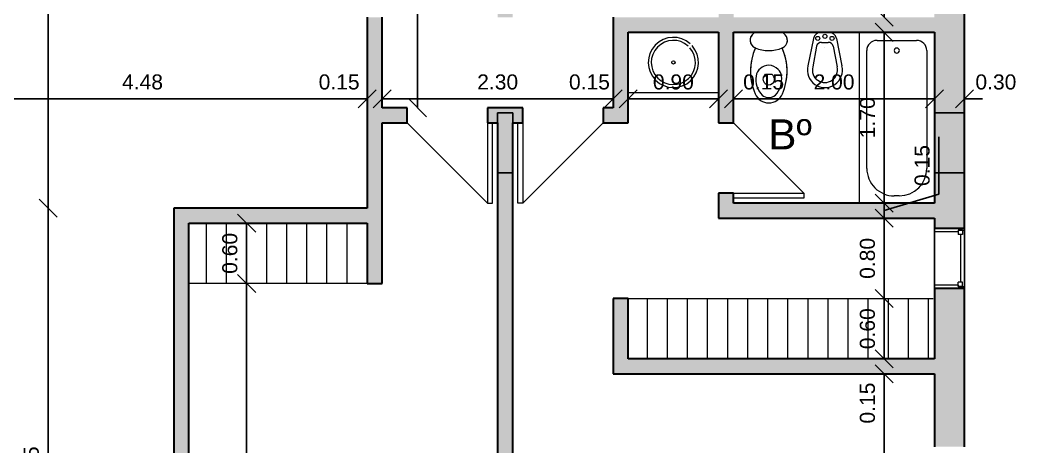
# Model space of a CAD drawing. Header units: metres. Extents: x 42 to 294, y -52 to 32.
# Drawn here: x 194.48 to 204.55, y 10.69 to 14.93 of the extents above; entities that cross this region are included whole.
import ezdxf

# ---------------------------------------------------------------- set-up
doc = ezdxf.new("R2010")
doc.units = ezdxf.units.M
doc.header["$LTSCALE"] = 0.15
doc.layers.get('0').update_dxf_attribs({"lineweight": 20})
for name, color, linetype, lineweight in [('A-DOORSYM', 1, 'Continuous', 9), ('A-GLAZIDM', 6, 'Continuous', 9), ('A-WALL', 2, 'Continuous', 30), ('P-SANRFIM', 6, 'Continuous', 9)]:
    doc.layers.add(name, color=color, linetype=linetype, lineweight=lineweight)
doc.layers.add('Hatch', color=8, linetype='Continuous')
doc.layers.add('MUROS', color=11, linetype='Continuous')
doc.styles.get("Standard").update_dxf_attribs({"font": 'arial.ttf', "height": 0.15})
doc.dimstyles.new('Copy of Annotative', dxfattribs={"dimtxt": 0.15, "dimasz": 0.18, "dimexe": 0.18, "dimexo": 0.0625, "dimgap": 0.09, "dimtad": 1, "dimzin": 0, "dimdsep": 46, "dimtxsty": 'Standard', "dimblk": 'OBLIQUE', "dimcen": 0.09, "dimse1": 1, "dimse2": 1, "dimadec": 0, "dimazin": 0, "dimtfac": 1, "dimtofl": 0, "dimtmove": 0, "dimatfit": 3, "dimfxl": 1, "dimtolj": 1, "dimtzin": 0, "dimarcsym": 0})

# ---------------------------------------------------------------- blocks, each defined once
blk = doc.blocks.new('Puerta de 1 hoja - 80 x 210 cm-63-02 Primer piso')
at = {"layer": 'A-DOORSYM', "lineweight": 13}
for p, q in [((0.667, 0.875), (-0.133, 0.075)), ((0.667, 0.875), (-0.133, 0.075)), ((0.667, 0.075), (0.667, 0.875))]:
    blk.add_line(p, q, dxfattribs=at)
blk = doc.blocks.new('Puerta de 1 hoja - 70x210 cm-62-02 Primer piso')
at = {"layer": 'A-DOORSYM', "lineweight": 13}
for p, q in [((0.617, 0.775), (-0.083, 0.075)), ((0.617, 0.775), (-0.083, 0.075)), ((0.617, 0.075), (0.617, 0.775))]:
    blk.add_line(p, q, dxfattribs=at)
blk = doc.blocks.new('Montante - 0600x 1000mm-39-02 Primer piso')
at = {"layer": 'A-GLAZIDM', "lineweight": 13}
for p, q in [((-0.3381, 0.15), (-0.31905, 0.15)), ((-0.31905, 0.08655), (-0.31905, 0.15)), ((-0.31905, 0.131), (-0.31905, 0.08655)), ((-0.31905, 0.131), (-0.2746, 0.131)), ((-0.2746, 0.131), (-0.2746, 0.08655)), ((-0.2746, 0.108775), (0.1984, 0.108775)), ((0.1984, 0.131), (0.1984, 0.08655)), ((0.24285, 0.131), (0.1984, 0.131)), ((0.24285, 0.08655), (0.24285, 0.15)), ((0.2619, 0.15), (0.24285, 0.15)), ((0.24285, 0.131), (0.24285, 0.08655)), ((-0.31905, 0.08655), (-0.2746, 0.08655)), ((-0.31905, 0.08655), (-0.30635, 0.08655)), ((-0.30635, -0.15), (-0.30635, 0.08655)), ((0.24285, 0.08655), (0.1984, 0.08655)), ((0.23015, 0.08655), (0.24285, 0.08655)), ((0.23015, 0.08655), (0.23015, -0.15)), ((-0.30635, -0.15), (-0.3381, -0.15)), ((0.23015, -0.15), (0.2619, -0.15))]:
    blk.add_line(p, q, dxfattribs=at)
blk = doc.blocks.new('Puerta de 1 hoja - 80 x 210 cm-11-02 Primer piso')
at = {"layer": 'A-DOORSYM', "lineweight": 13}
for p, q in [((0.667, -0.875), (-0.133, -0.075)), ((0.667, -0.875), (-0.133, -0.075)), ((0.667, -0.075), (0.667, -0.875))]:
    blk.add_line(p, q, dxfattribs=at)
blk = doc.blocks.new('Sink - Bathroom _2_ - Sink - Bathroom _2_-25-02 Primer piso')
at = {"layer": 'P-SANRFIM'}
blk.add_line((-0.425, -0.6), (0.475, -0.6), dxfattribs=at)
blk.add_line((-0.425, -0.6), (0.475, -0.6), dxfattribs=at)
blk.add_circle((0.025, -0.3), 0.017, dxfattribs=at)
for radius, start, end in [(0.25, 47.6925, 41.9972), (0.22, 47.9684, 41.4712)]:
    blk.add_arc((0.025, -0.3), radius, start, end, dxfattribs=at)
blk = doc.blocks.new('2D Bath _2_ - 2D Bath _2_ 2-27-02 Primer piso')
at = {"layer": 'P-SANRFIM'}
for p, q in [((-1.111, -0.15), (-1.111, -0.9)), ((-1.111, -0.15), (-1.111, -0.9)), ((-0.933, -0.226), (0.24, -0.226)), ((-1.034, -0.722), (-1.034, -0.328)), ((0.513, -0.5), (0.513, -0.55)), ((-1.111, -0.9), (0.584, -0.9)), ((-1.111, -0.9), (0.584, -0.9)), ((0.24, -0.824), (-0.933, -0.824))]:
    blk.add_line(p, q, dxfattribs=at)
for centre, radius, start, end in [((-0.933, -0.328), 0.102, 90, 180), ((0.24, -0.5), 0.273, 360, 90), ((-0.933, -0.525), 0.0254, 360, 180), ((-0.933, -0.525), 0.0254, 180, 0), ((0.24, -0.55), 0.273, 270, 0), ((-0.933, -0.722), 0.102, 180, 270)]:
    blk.add_arc(centre, radius, start, end, dxfattribs=at)
blk = doc.blocks.new('WC w Cistern _5_ - 540 x 360mm-7-02 Primer piso')
at = {"layer": 'P-SANRFIM'}
for p, q in [((-0.147, 0), (-0.147, -0.009)), ((-0.147, 0), (-0.147, -0.009)), ((0.147, -0.009), (0.147, 0)), ((0.147, -0.009), (0.147, 0)), ((-0.043, -0.431), (-0.031, -0.418)), ((-0.031, -0.418), (0.031, -0.418)), ((0.031, -0.418), (0.043, -0.431))]:
    blk.add_line(p, q, dxfattribs=at)
for centre, radius, start, end in [((-0.103, -0.079), 0.0825, 122.2745, 248.8192), ((-0.103, -0.079), 0.0825, 122.2745, 246.8782), ((0.103, -0.079), 0.0825, 291.1808, 57.7255), ((0.103, -0.079), 0.0825, 293.1218, 57.7255), ((0.375, -0.388), 0.558, 155.3545, 203.7969), ((0.375, -0.388), 0.558, 155.3903, 203.7969), ((0, 0.162), 0.344, 246.8782, 293.1218), ((-0.375, -0.388), 0.558, 336.2031, 24.6455), ((-0.375, -0.388), 0.558, 336.2031, 24.6097), ((0, -0.456), 0.128, 89.9985, 170.9061), ((0, -0.456), 0.128, 42.4453, 90.0015), ((0, -0.456), 0.128, 9.0939, 42.4453), ((0.091, -0.47), 0.22, 170.9061, 224.3974), ((-0.008, -0.466), 0.05, 135, 197.1865), ((0, -0.464), 0.0581, 197.1865, 342.8171), ((0.008, -0.466), 0.05, 342.8171, 45), ((-0.091, -0.47), 0.22, 315.6026, 9.0939), ((0.001, -0.553), 0.15, 203.7969, 269.4689), ((0.001, -0.553), 0.15, 203.7969, 269.4689), ((-0.008, -0.567), 0.0816, 224.3974, 275.8355), ((-0.001, -0.553), 0.15, 270.5311, 336.2031), ((-0.001, -0.553), 0.15, 270.5311, 336.2031), ((0.008, -0.567), 0.0816, 264.1645, 315.6026)]:
    blk.add_arc(centre, radius, start, end, dxfattribs=at)
blk = doc.blocks.new('_Oblique')
at = {"color": 0, "linetype": 'ByBlock', "lineweight": -2}
blk.add_line((-0.5, -0.5), (0.5, 0.5), dxfattribs=at)
blk = doc.blocks.new('*D2798')
at = {"color": 0, "lineweight": -2, "transparency": 16777216}
blk.add_line((193.459, 14.15), (197.934, 14.15), dxfattribs=at)
at = {"layer": 'Defpoints', "color": 0, "transparency": 16777216}
for p in [(193.459, 14.15), (197.934, 14.15), (197.934, 14.15)]:
    blk.add_point(p, dxfattribs=at)
at = {"color": 0, "lineweight": -2, "transparency": 16777216, "xscale": 0.18, "yscale": 0.18, "zscale": 0.18, "rotation": 180}
blk.add_blockref('_Oblique', (193.459, 14.15), dxfattribs=at)
at = {"color": 0, "lineweight": -2, "transparency": 16777216, "xscale": 0.18, "yscale": 0.18, "zscale": 0.18}
blk.add_blockref('_Oblique', (197.934, 14.15), dxfattribs=at)
at = {"color": 0, "transparency": 16777216, "insert": (195.697, 14.317), "char_height": 0.15, "attachment_point": 5}
blk.add_mtext('\\A1;4.48', dxfattribs=at)
blk = doc.blocks.new('*D2799')
at = {"color": 0, "lineweight": -2, "transparency": 16777216}
for p, q in [((197.934, 14.15), (197.754, 14.15)), ((198.084, 14.15), (198.264, 14.15))]:
    blk.add_line(p, q, dxfattribs=at)
at = {"layer": 'Defpoints', "color": 0, "transparency": 16777216}
for p in [(197.934, 14.15), (198.084, 14.153), (198.084, 14.15)]:
    blk.add_point(p, dxfattribs=at)
at = {"color": 0, "lineweight": -2, "transparency": 16777216, "xscale": 0.18, "yscale": 0.18, "zscale": 0.18}
blk.add_blockref('_Oblique', (197.934, 14.15), dxfattribs=at)
at = {"color": 0, "lineweight": -2, "transparency": 16777216, "xscale": 0.18, "yscale": 0.18, "zscale": 0.18, "rotation": 180}
blk.add_blockref('_Oblique', (198.084, 14.15), dxfattribs=at)
at = {"color": 0, "transparency": 16777216, "insert": (197.655, 14.317), "char_height": 0.15, "attachment_point": 5}
blk.add_mtext('\\A1;0.15', dxfattribs=at)
blk = doc.blocks.new('*D2800')
at = {"color": 0, "lineweight": -2, "transparency": 16777216}
blk.add_line((198.084, 14.15), (200.384, 14.15), dxfattribs=at)
at = {"layer": 'Defpoints', "color": 0, "transparency": 16777216}
for p in [(198.084, 14.153), (200.384, 14.15), (200.384, 14.149)]:
    blk.add_point(p, dxfattribs=at)
at = {"color": 0, "lineweight": -2, "transparency": 16777216, "xscale": 0.18, "yscale": 0.18, "zscale": 0.18, "rotation": 180}
blk.add_blockref('_Oblique', (198.084, 14.15), dxfattribs=at)
at = {"color": 0, "lineweight": -2, "transparency": 16777216, "xscale": 0.18, "yscale": 0.18, "zscale": 0.18}
blk.add_blockref('_Oblique', (200.384, 14.15), dxfattribs=at)
at = {"color": 0, "transparency": 16777216, "insert": (199.234, 14.317), "char_height": 0.15, "attachment_point": 5}
blk.add_mtext('\\A1;2.30', dxfattribs=at)
blk = doc.blocks.new('*D2801')
at = {"color": 0, "lineweight": -2, "transparency": 16777216}
for p, q in [((200.384, 14.15), (200.204, 14.15)), ((200.534, 14.15), (200.714, 14.15))]:
    blk.add_line(p, q, dxfattribs=at)
at = {"layer": 'Defpoints', "color": 0, "transparency": 16777216}
for p in [(200.384, 14.149), (200.534, 14.15), (200.534, 14.15)]:
    blk.add_point(p, dxfattribs=at)
at = {"color": 0, "lineweight": -2, "transparency": 16777216, "xscale": 0.18, "yscale": 0.18, "zscale": 0.18}
blk.add_blockref('_Oblique', (200.384, 14.15), dxfattribs=at)
at = {"color": 0, "lineweight": -2, "transparency": 16777216, "xscale": 0.18, "yscale": 0.18, "zscale": 0.18, "rotation": 180}
blk.add_blockref('_Oblique', (200.534, 14.15), dxfattribs=at)
at = {"color": 0, "transparency": 16777216, "insert": (200.148, 14.317), "char_height": 0.15, "attachment_point": 5}
blk.add_mtext('\\A1;0.15', dxfattribs=at)
blk = doc.blocks.new('*D2802')
at = {"color": 0, "lineweight": -2, "transparency": 16777216}
blk.add_line((200.534, 14.15), (201.434, 14.15), dxfattribs=at)
at = {"layer": 'Defpoints', "color": 0, "transparency": 16777216}
for p in [(200.534, 14.15), (201.434, 14.15), (201.434, 14.15)]:
    blk.add_point(p, dxfattribs=at)
at = {"color": 0, "lineweight": -2, "transparency": 16777216, "xscale": 0.18, "yscale": 0.18, "zscale": 0.18, "rotation": 180}
blk.add_blockref('_Oblique', (200.534, 14.15), dxfattribs=at)
at = {"color": 0, "lineweight": -2, "transparency": 16777216, "xscale": 0.18, "yscale": 0.18, "zscale": 0.18}
blk.add_blockref('_Oblique', (201.434, 14.15), dxfattribs=at)
at = {"color": 0, "transparency": 16777216, "insert": (200.984, 14.317), "char_height": 0.15, "attachment_point": 5}
blk.add_mtext('\\A1;0.90', dxfattribs=at)
blk = doc.blocks.new('*D2803')
at = {"color": 0, "lineweight": -2, "transparency": 16777216}
for p, q in [((201.434, 14.15), (201.254, 14.15)), ((201.584, 14.15), (201.764, 14.15))]:
    blk.add_line(p, q, dxfattribs=at)
at = {"layer": 'Defpoints', "color": 0, "transparency": 16777216}
for p in [(201.434, 14.15), (201.584, 14.15), (201.584, 14.15)]:
    blk.add_point(p, dxfattribs=at)
at = {"color": 0, "lineweight": -2, "transparency": 16777216, "xscale": 0.18, "yscale": 0.18, "zscale": 0.18}
blk.add_blockref('_Oblique', (201.434, 14.15), dxfattribs=at)
at = {"color": 0, "lineweight": -2, "transparency": 16777216, "xscale": 0.18, "yscale": 0.18, "zscale": 0.18, "rotation": 180}
blk.add_blockref('_Oblique', (201.584, 14.15), dxfattribs=at)
at = {"color": 0, "transparency": 16777216, "insert": (201.883, 14.317), "char_height": 0.15, "attachment_point": 5}
blk.add_mtext('\\A1;0.15', dxfattribs=at)
blk = doc.blocks.new('*D2804')
at = {"color": 0, "lineweight": -2, "transparency": 16777216}
blk.add_line((201.584, 14.15), (203.584, 14.15), dxfattribs=at)
at = {"layer": 'Defpoints', "color": 0, "transparency": 16777216}
for p in [(201.584, 14.15), (203.584, 14.15), (203.584, 14.15)]:
    blk.add_point(p, dxfattribs=at)
at = {"color": 0, "lineweight": -2, "transparency": 16777216, "xscale": 0.18, "yscale": 0.18, "zscale": 0.18, "rotation": 180}
blk.add_blockref('_Oblique', (201.584, 14.15), dxfattribs=at)
at = {"color": 0, "lineweight": -2, "transparency": 16777216, "xscale": 0.18, "yscale": 0.18, "zscale": 0.18}
blk.add_blockref('_Oblique', (203.584, 14.15), dxfattribs=at)
at = {"color": 0, "transparency": 16777216, "insert": (202.584, 14.317), "char_height": 0.15, "attachment_point": 5}
blk.add_mtext('\\A1;2.00', dxfattribs=at)
blk = doc.blocks.new('*D2805')
at = {"color": 0, "lineweight": -2, "transparency": 16777216}
for p, q in [((203.584, 14.15), (203.404, 14.15)), ((203.884, 14.15), (204.064, 14.15))]:
    blk.add_line(p, q, dxfattribs=at)
at = {"layer": 'Defpoints', "color": 0, "transparency": 16777216}
for p in [(203.584, 14.15), (203.884, 14.15), (203.884, 14.15)]:
    blk.add_point(p, dxfattribs=at)
at = {"color": 0, "lineweight": -2, "transparency": 16777216, "xscale": 0.18, "yscale": 0.18, "zscale": 0.18}
blk.add_blockref('_Oblique', (203.584, 14.15), dxfattribs=at)
at = {"color": 0, "lineweight": -2, "transparency": 16777216, "xscale": 0.18, "yscale": 0.18, "zscale": 0.18, "rotation": 180}
blk.add_blockref('_Oblique', (203.884, 14.15), dxfattribs=at)
at = {"color": 0, "transparency": 16777216, "insert": (204.196, 14.317), "char_height": 0.15, "attachment_point": 5}
blk.add_mtext('\\A1;0.30', dxfattribs=at)
blk = doc.blocks.new('*D2716')
at = {"color": 0, "lineweight": -2, "transparency": 16777216}
blk.add_line((194.756, 18.662), (194.756, 13.062), dxfattribs=at)
at = {"layer": 'Defpoints', "color": 0, "transparency": 16777216}
for p in [(194.756, 18.662), (194.756, 13.062), (194.785, 13.062)]:
    blk.add_point(p, dxfattribs=at)
at = {"color": 0, "lineweight": -2, "transparency": 16777216, "xscale": 0.18, "yscale": 0.18, "zscale": 0.18}
for p, rotation in [((194.756, 18.662), 90), ((194.756, 13.062), 270)]:
    blk.add_blockref('_Oblique', p, dxfattribs=dict(at, rotation=rotation))
at = {"color": 0, "transparency": 16777216, "insert": (194.589, 15.862), "char_height": 0.15, "attachment_point": 5, "rotation": 90}
blk.add_mtext('\\A1;5.60', dxfattribs=at)
blk = doc.blocks.new('*D2717')
at = {"color": 0, "lineweight": -2, "transparency": 16777216}
blk.add_line((194.756, 13.062), (194.756, 7.912), dxfattribs=at)
at = {"layer": 'Defpoints', "color": 0, "transparency": 16777216}
for p in [(194.785, 13.062), (194.756, 7.912), (194.797, 7.912)]:
    blk.add_point(p, dxfattribs=at)
at = {"color": 0, "lineweight": -2, "transparency": 16777216, "xscale": 0.18, "yscale": 0.18, "zscale": 0.18}
for p, rotation in [((194.756, 13.062), 90), ((194.756, 7.912), 270)]:
    blk.add_blockref('_Oblique', p, dxfattribs=dict(at, rotation=rotation))
at = {"color": 0, "transparency": 16777216, "insert": (194.589, 10.487), "char_height": 0.15, "attachment_point": 5, "rotation": 90}
blk.add_mtext('\\A1;5.15', dxfattribs=at)
blk = doc.blocks.new('*D2724')
at = {"color": 0, "lineweight": -2, "transparency": 16777216}
blk.add_line((196.734, 7.912), (196.734, 12.312), dxfattribs=at)
at = {"layer": 'Defpoints', "color": 0, "transparency": 16777216}
for p in [(196.734, 12.312), (196.734, 12.312), (196.736, 7.912)]:
    blk.add_point(p, dxfattribs=at)
at = {"color": 0, "lineweight": -2, "transparency": 16777216, "xscale": 0.18, "yscale": 0.18, "zscale": 0.18}
for p, rotation in [((196.734, 12.312), 90), ((196.734, 7.912), 270)]:
    blk.add_blockref('_Oblique', p, dxfattribs=dict(at, rotation=rotation))
at = {"color": 0, "transparency": 16777216, "insert": (196.567, 10.112), "char_height": 0.15, "attachment_point": 5, "rotation": 90}
blk.add_mtext('\\A1;4.40', dxfattribs=at)
blk = doc.blocks.new('*D2725')
at = {"color": 0, "lineweight": -2, "transparency": 16777216}
blk.add_line((196.734, 12.312), (196.734, 12.912), dxfattribs=at)
at = {"layer": 'Defpoints', "color": 0, "transparency": 16777216}
for p in [(196.734, 12.912), (196.734, 12.912), (196.734, 12.312)]:
    blk.add_point(p, dxfattribs=at)
at = {"color": 0, "lineweight": -2, "transparency": 16777216, "xscale": 0.18, "yscale": 0.18, "zscale": 0.18}
for p, rotation in [((196.734, 12.912), 90), ((196.734, 12.312), 270)]:
    blk.add_blockref('_Oblique', p, dxfattribs=dict(at, rotation=rotation))
at = {"color": 0, "transparency": 16777216, "insert": (196.567, 12.612), "char_height": 0.15, "attachment_point": 5, "rotation": 90}
blk.add_mtext('\\A1;0.60', dxfattribs=at)
blk = doc.blocks.new('*D2726')
at = {"color": 0, "lineweight": -2, "transparency": 16777216}
blk.add_line((198.435, 16.662), (198.435, 14.062), dxfattribs=at)
at = {"layer": 'Defpoints', "color": 0, "transparency": 16777216}
for p in [(198.434, 16.662), (198.434, 14.062), (198.435, 14.062)]:
    blk.add_point(p, dxfattribs=at)
at = {"color": 0, "lineweight": -2, "transparency": 16777216, "xscale": 0.18, "yscale": 0.18, "zscale": 0.18}
for p, rotation in [((198.435, 16.662), 90), ((198.435, 14.062), 270)]:
    blk.add_blockref('_Oblique', p, dxfattribs=dict(at, rotation=rotation))
at = {"color": 0, "transparency": 16777216, "insert": (198.268, 15.362), "char_height": 0.15, "attachment_point": 5, "rotation": 90}
blk.add_mtext('\\A1;2.60', dxfattribs=at)
blk = doc.blocks.new('*D2698')
at = {"color": 0, "lineweight": -2, "transparency": 16777216}
blk.add_line((203.084, 16.812), (203.084, 14.962), dxfattribs=at)
at = {"layer": 'Defpoints', "color": 0, "transparency": 16777216}
for p in [(203.084, 16.812), (203.084, 14.962), (203.084, 14.962)]:
    blk.add_point(p, dxfattribs=at)
at = {"color": 0, "lineweight": -2, "transparency": 16777216, "xscale": 0.18, "yscale": 0.18, "zscale": 0.18}
for p, rotation in [((203.084, 16.812), 90), ((203.084, 14.962), 270)]:
    blk.add_blockref('_Oblique', p, dxfattribs=dict(at, rotation=rotation))
at = {"color": 0, "transparency": 16777216, "insert": (202.917, 15.887), "char_height": 0.15, "attachment_point": 5, "rotation": 90}
blk.add_mtext('\\A1;1.85', dxfattribs=at)
blk = doc.blocks.new('*D2699')
at = {"color": 0, "lineweight": -2, "transparency": 16777216}
for p, q in [((203.084, 14.962), (203.084, 15.142)), ((203.084, 14.812), (203.084, 14.632))]:
    blk.add_line(p, q, dxfattribs=at)
at = {"layer": 'Defpoints', "color": 0, "transparency": 16777216}
for p in [(203.084, 14.962), (203.084, 14.812), (203.084, 14.812)]:
    blk.add_point(p, dxfattribs=at)
at = {"color": 0, "lineweight": -2, "transparency": 16777216, "xscale": 0.18, "yscale": 0.18, "zscale": 0.18}
for p, rotation in [((203.084, 14.962), 270), ((203.084, 14.812), 90)]:
    blk.add_blockref('_Oblique', p, dxfattribs=dict(at, rotation=rotation))
at = {"color": 0, "transparency": 16777216, "insert": (202.917, 15.22), "char_height": 0.15, "attachment_point": 5, "rotation": 90}
blk.add_mtext('\\A1;0.15', dxfattribs=at)
blk = doc.blocks.new('*D2700')
at = {"color": 0, "lineweight": -2, "transparency": 16777216}
blk.add_line((203.084, 14.812), (203.084, 13.112), dxfattribs=at)
at = {"layer": 'Defpoints', "color": 0, "transparency": 16777216}
for p in [(203.084, 14.812), (203.084, 13.112), (203.084, 13.112)]:
    blk.add_point(p, dxfattribs=at)
at = {"color": 0, "lineweight": -2, "transparency": 16777216, "xscale": 0.18, "yscale": 0.18, "zscale": 0.18}
for p, rotation in [((203.084, 14.812), 90), ((203.084, 13.112), 270)]:
    blk.add_blockref('_Oblique', p, dxfattribs=dict(at, rotation=rotation))
at = {"color": 0, "transparency": 16777216, "insert": (202.917, 13.962), "char_height": 0.15, "attachment_point": 5, "rotation": 90}
blk.add_mtext('\\A1;1.70', dxfattribs=at)
blk = doc.blocks.new('*D2701')
at = {"color": 0, "lineweight": -2, "transparency": 16777216}
for p, q in [((203.629, 13.201), (203.629, 13.771)), ((203.084, 13.112), (203.084, 13.292)), ((203.084, 13.037), (203.629, 13.201)), ((203.084, 13.112), (203.084, 12.962)), ((203.084, 12.962), (203.084, 12.782))]:
    blk.add_line(p, q, dxfattribs=at)
at = {"layer": 'Defpoints', "color": 0, "transparency": 16777216}
for p in [(203.084, 13.112), (203.084, 12.962), (203.084, 12.962)]:
    blk.add_point(p, dxfattribs=at)
at = {"color": 0, "lineweight": -2, "transparency": 16777216, "xscale": 0.18, "yscale": 0.18, "zscale": 0.18}
for p, rotation in [((203.084, 13.112), 270), ((203.084, 12.962), 90)]:
    blk.add_blockref('_Oblique', p, dxfattribs=dict(at, rotation=rotation))
at = {"color": 0, "transparency": 16777216, "insert": (203.462, 13.486), "char_height": 0.15, "attachment_point": 5, "rotation": 90}
blk.add_mtext('\\A1;0.15', dxfattribs=at)
blk = doc.blocks.new('*D2702')
at = {"color": 0, "lineweight": -2, "transparency": 16777216}
blk.add_line((203.084, 12.962), (203.084, 12.162), dxfattribs=at)
at = {"layer": 'Defpoints', "color": 0, "transparency": 16777216}
for p in [(203.084, 12.962), (203.084, 12.162), (203.084, 12.162)]:
    blk.add_point(p, dxfattribs=at)
at = {"color": 0, "lineweight": -2, "transparency": 16777216, "xscale": 0.18, "yscale": 0.18, "zscale": 0.18}
for p, rotation in [((203.084, 12.962), 90), ((203.084, 12.162), 270)]:
    blk.add_blockref('_Oblique', p, dxfattribs=dict(at, rotation=rotation))
at = {"color": 0, "transparency": 16777216, "insert": (202.917, 12.562), "char_height": 0.15, "attachment_point": 5, "rotation": 90}
blk.add_mtext('\\A1;0.80', dxfattribs=at)
blk = doc.blocks.new('*D2703')
at = {"color": 0, "lineweight": -2, "transparency": 16777216}
blk.add_line((203.084, 12.162), (203.084, 11.562), dxfattribs=at)
at = {"layer": 'Defpoints', "color": 0, "transparency": 16777216}
for p in [(203.084, 12.162), (203.084, 11.562), (203.084, 11.562)]:
    blk.add_point(p, dxfattribs=at)
at = {"color": 0, "lineweight": -2, "transparency": 16777216, "xscale": 0.18, "yscale": 0.18, "zscale": 0.18}
for p, rotation in [((203.084, 12.162), 90), ((203.084, 11.562), 270)]:
    blk.add_blockref('_Oblique', p, dxfattribs=dict(at, rotation=rotation))
at = {"color": 0, "transparency": 16777216, "insert": (202.917, 11.862), "char_height": 0.15, "attachment_point": 5, "rotation": 90}
blk.add_mtext('\\A1;0.60', dxfattribs=at)
blk = doc.blocks.new('*D2704')
at = {"color": 0, "lineweight": -2, "transparency": 16777216}
for p, q in [((203.084, 11.562), (203.084, 11.742)), ((203.084, 11.412), (203.084, 11.232))]:
    blk.add_line(p, q, dxfattribs=at)
at = {"layer": 'Defpoints', "color": 0, "transparency": 16777216}
for p in [(203.084, 11.562), (203.084, 11.412), (203.084, 11.412)]:
    blk.add_point(p, dxfattribs=at)
at = {"color": 0, "lineweight": -2, "transparency": 16777216, "xscale": 0.18, "yscale": 0.18, "zscale": 0.18}
for p, rotation in [((203.084, 11.562), 270), ((203.084, 11.412), 90)]:
    blk.add_blockref('_Oblique', p, dxfattribs=dict(at, rotation=rotation))
at = {"color": 0, "transparency": 16777216, "insert": (202.917, 11.122), "char_height": 0.15, "attachment_point": 5, "rotation": 90}
blk.add_mtext('\\A1;0.15', dxfattribs=at)
blk = doc.blocks.new('*D2705')
at = {"color": 0, "lineweight": -2, "transparency": 16777216}
blk.add_line((203.084, 11.412), (203.084, 7.912), dxfattribs=at)
at = {"layer": 'Defpoints', "color": 0, "transparency": 16777216}
for p in [(203.084, 11.412), (203.084, 7.912), (203.084, 7.912)]:
    blk.add_point(p, dxfattribs=at)
at = {"color": 0, "lineweight": -2, "transparency": 16777216, "xscale": 0.18, "yscale": 0.18, "zscale": 0.18}
for p, rotation in [((203.084, 11.412), 90), ((203.084, 7.912), 270)]:
    blk.add_blockref('_Oblique', p, dxfattribs=dict(at, rotation=rotation))
at = {"color": 0, "transparency": 16777216, "insert": (202.917, 9.662), "char_height": 0.15, "attachment_point": 5, "rotation": 90}
blk.add_mtext('\\A1;3.50', dxfattribs=at)

msp = doc.modelspace()

# ---------------------------------------------------------------- hatches: boundary and pattern name
at = {"layer": 'Hatch', "ltscale": 0.2}
for points in [[(199.384, 14.012), (199.234, 14.012), (199.234, 13.412), (199.384, 13.412)], [(203.884, 14.012), (203.584, 14.012), (203.584, 13.412), (203.884, 13.412)]]:
    msp.add_hatch(color=256, dxfattribs=at).paths.add_polyline_path(points)
at = {"layer": 'MUROS'}
h = msp.add_hatch(color=256, dxfattribs=at)
h.paths.add_polyline_path([(191.759, 18.812), (191.544, 18.812), (191.544, 18.662), (191.759, 18.662)])
h.paths.add_polyline_path([(193.309, 20.487), (192.309, 20.487), (192.309, 20.187), (193.309, 20.187)])
h.paths.add_polyline_path([(193.609, 21.437), (193.309, 21.437), (193.309, 20.787), (193.609, 20.787)])
h.paths.add_polyline_path([(197.509, 24.262), (197.109, 24.262), (197.109, 24.362), (196.959, 24.362), (196.959, 24.337), (196.959, 24.312), (196.959, 24.262), (193.609, 24.262), (193.609, 24.387), (193.309, 24.387), (193.309, 23.437), (193.609, 23.437), (193.609, 24.112), (196.959, 24.112), (196.959, 24.012), (197.109, 24.012), (197.109, 24.112), (197.509, 24.112)])
h.paths.add_polyline_path([(193.609, 27.162), (193.309, 27.162), (193.309, 26.387), (193.609, 26.387)])
h.paths.add_polyline_path([(198.909, 27.612), (194.409, 27.612), (194.409, 27.462), (197.559, 27.462), (197.559, 25.412), (196.959, 25.412), (196.959, 25.162), (197.109, 25.162), (197.109, 25.262), (198.409, 25.262), (198.409, 25.412), (197.709, 25.412), (197.709, 27.462), (198.909, 27.462)])
h.paths.add_polyline_path([(203.084, 27.612), (199.709, 27.612), (199.709, 27.462), (203.084, 27.462)])
h.paths.add_polyline_path([(204.984, 27.612), (203.884, 27.612), (203.884, 27.512), (204.884, 27.512), (204.884, 20.506), (204.884, 20.356), (204.884, 16.812), (203.884, 16.812), (203.884, 16.712), (204.984, 16.712)])
h.paths.add_polyline_path([(203.884, 27.012), (203.584, 27.012), (203.584, 26.437), (203.884, 26.437)])
h.paths.add_polyline_path([(203.884, 24.437), (203.584, 24.437), (203.584, 24.262), (199.359, 24.262), (199.359, 24.362), (199.209, 24.362), (199.209, 24.262), (198.409, 24.262), (198.409, 24.112), (203.584, 24.112), (203.584, 23.3), (203.884, 23.3)])
h.paths.add_polyline_path([(199.959, 25.412), (199.359, 25.412), (199.359, 27.462), (199.209, 27.462), (199.209, 25.412), (199.109, 25.412), (199.109, 25.262), (199.209, 25.262), (199.209, 25.162), (199.359, 25.162), (199.359, 25.262), (199.959, 25.262)])
h.paths.add_polyline_path([(195.984, 20.487), (193.609, 20.487), (193.609, 20.437), (193.909, 20.437), (193.909, 20.337), (195.984, 20.337)])
h.paths.add_polyline_path([(197.184, 20.487), (197.134, 20.487), (197.109, 20.487), (197.109, 23.212), (196.959, 23.212), (196.959, 20.487), (196.884, 20.487), (196.884, 20.337), (197.184, 20.337)])
h.paths.add_polyline_path([(198.909, 20.487), (198.084, 20.487), (198.084, 20.337), (198.909, 20.337)])
h.paths.add_polyline_path([(203.584, 20.487), (199.709, 20.487), (199.709, 20.337), (203.584, 20.337)])
h.paths.add_polyline_path([(204.884, 20.506), (203.884, 20.506), (203.884, 20.356), (204.884, 20.356)], flags=17)
h.paths.add_polyline_path([(203.884, 21.3), (203.584, 21.3), (203.584, 20.637), (203.884, 20.637)])
h.paths.add_polyline_path([(203.884, 20.037), (203.584, 20.037), (203.584, 19.562), (203.884, 19.562)])
h.paths.add_polyline_path([(199.384, 20.337), (199.234, 20.337), (199.234, 18.812), (197.859, 18.812), (197.859, 18.662), (197.909, 18.662), (197.934, 18.662), (197.934, 16.062), (198.084, 16.062), (198.084, 16.662), (198.434, 16.662), (198.434, 16.812), (198.084, 16.812), (198.084, 18.662), (199.234, 18.662), (199.234, 17.134), (199.384, 17.134)])
h.paths.add_polyline_path([(199.384, 16.334), (199.234, 16.334), (199.234, 14.962), (199.384, 14.962)])
h.paths.add_polyline_path([(199.484, 16.812), (199.434, 16.812), (199.384, 16.812), (199.384, 16.662), (199.484, 16.662)])
h.paths.add_polyline_path([(199.234, 16.812), (199.134, 16.812), (199.134, 16.662), (199.234, 16.662)], flags=17)
h.paths.add_polyline_path([(203.084, 16.812), (200.534, 16.812), (200.534, 17.412), (200.384, 17.412), (200.384, 16.812), (200.284, 16.812), (200.284, 16.662), (200.384, 16.662), (200.384, 15.862), (200.534, 15.862), (200.534, 16.662), (201.434, 16.662), (201.434, 15.762), (201.584, 15.762), (201.584, 16.662), (203.084, 16.662)])
h.paths.add_polyline_path([(203.884, 16.662), (203.584, 16.662), (203.584, 14.962), (201.584, 14.962), (201.584, 15.062), (201.434, 15.062), (201.434, 14.962), (200.384, 14.962), (200.384, 14.062), (200.284, 14.062), (200.284, 13.912), (200.534, 13.912), (200.534, 14.812), (201.434, 14.812), (201.434, 13.912), (201.584, 13.912), (201.584, 14.812), (203.584, 14.812), (203.584, 14.012), (203.884, 14.012)])
h.paths.add_polyline_path([(203.884, 17.562), (203.584, 17.562), (203.584, 16.812), (203.884, 16.812)])
h.paths.add_polyline_path([(203.884, 13.412), (203.584, 13.412), (203.584, 13.112), (201.584, 13.112), (201.584, 13.212), (201.434, 13.212), (201.434, 12.962), (203.584, 12.962), (203.584, 12.862), (203.884, 12.862)])
h.paths.add_polyline_path([(203.884, 12.262), (203.584, 12.262), (203.584, 11.562), (200.534, 11.562), (200.534, 12.162), (200.522, 12.162), (200.384, 12.162), (200.384, 11.412), (203.584, 11.412), (203.584, 10.687), (203.884, 10.687)])
h = msp.add_hatch(color=256, dxfattribs=at)
h.paths.add_polyline_path([(186.309, 18.812), (183.509, 18.812), (183.509, 18.662), (186.109, 18.662), (186.109, 17.612), (186.259, 17.612), (186.259, 18.662), (186.309, 18.662)])
h.paths.add_polyline_path([(186.009, 20.337), (185.909, 20.337), (185.909, 20.187), (186.009, 20.187)])
h.paths.add_polyline_path([(187.309, 20.487), (186.309, 20.487), (186.309, 20.187), (187.309, 20.187)])
h.paths.add_polyline_path([(186.259, 16.812), (186.109, 16.812), (186.109, 14.663), (186.259, 14.663)])
h.paths.add_polyline_path([(187.791, 18.812), (187.309, 18.812), (187.309, 18.662), (187.359, 18.662), (187.359, 17.612), (187.791, 17.612), (187.791, 17.762), (187.509, 17.762), (187.509, 18.662), (187.791, 18.662)])
h.paths.add_polyline_path([(188.844, 18.812), (188.609, 18.812), (188.609, 18.662), (188.844, 18.662)])
h.paths.add_polyline_path([(188.459, 18.812), (187.791, 18.812), (187.791, 18.662), (188.459, 18.662)])
h.paths.add_polyline_path([(188.459, 17.762), (187.791, 17.762), (187.791, 17.612), (188.459, 17.612)])
h.paths.add_polyline_path([(190.109, 18.812), (189.894, 18.812), (189.894, 18.662), (190.109, 18.662)])
h.paths.add_polyline_path([(190.494, 18.812), (190.259, 18.812), (190.259, 18.662), (190.494, 18.662)])
h.paths.add_polyline_path([(187.409, 13.812), (186.259, 13.812), (186.259, 13.662), (186.884, 13.662), (186.884, 13.012), (187.184, 13.012), (187.184, 13.512), (187.409, 13.512)])
h.paths.add_polyline_path([(188.459, 13.812), (188.209, 13.812), (188.209, 13.512), (188.459, 13.512), (188.459, 13.662)])
h.paths.add_polyline_path([(189.072, 13.812), (188.609, 13.812), (188.609, 13.662), (188.609, 13.512), (189.072, 13.512)])
h.paths.add_polyline_path([(191.109, 13.812), (191.072, 13.812), (191.072, 13.512), (191.109, 13.512)])
h.paths.add_polyline_path([(191.759, 13.512), (191.459, 13.512), (191.459, 13.012), (191.759, 13.012)])
h.paths.add_polyline_path([(193.309, 13.662), (191.909, 13.662), (191.909, 13.512), (193.309, 13.512)])
h.paths.add_polyline_path([(193.459, 15.262), (192.459, 15.262), (192.459, 15.112), (193.309, 15.112), (193.309, 14.112), (193.459, 14.112)])
h.paths.add_polyline_path([(193.459, 17.012), (193.309, 17.012), (193.309, 16.262), (193.459, 16.262)])
h.paths.add_polyline_path([(193.309, 17.162), (192.659, 17.162), (192.659, 17.862), (193.309, 17.862), (193.309, 17.612), (193.459, 17.612), (193.459, 18.662), (196.959, 18.662), (196.959, 18.812), (191.909, 18.812), (191.909, 18.662), (192.559, 18.662), (192.559, 17.162), (191.909, 17.162), (191.909, 17.012), (193.309, 17.012)])
h.paths.add_polyline_path([(192.659, 17.962), (192.659, 18.662), (193.309, 18.662), (193.309, 17.962)], flags=16)
h.paths.add_polyline_path([(187.184, 8.822), (186.884, 8.822), (186.884, 8.712), (185.784, 8.712), (185.784, 8.412), (186.884, 8.412), (187.184, 8.412)])
h.paths.add_polyline_path([(187.184, 9.412), (186.884, 9.412), (186.884, 8.822), (187.184, 8.822)])
h.paths.add_polyline_path([(191.759, 8.512), (191.459, 8.512), (191.459, 8.412), (191.759, 8.412)])
h.paths.add_polyline_path([(192.847, 7.912), (191.759, 7.912), (191.759, 7.612), (192.847, 7.612)])
h.paths.add_polyline_path([(203.484, 7.612), (203.384, 7.612), (203.384, 6.612), (192.059, 6.612), (192.059, 7.612), (191.959, 7.612), (191.959, 6.512), (203.484, 6.512)])
h.paths.add_polyline_path([(195.859, 7.912), (194.847, 7.912), (194.847, 7.612), (195.859, 7.612)])
h.paths.add_polyline_path([(196.909, 7.912), (196.459, 7.912), (196.459, 7.612), (196.909, 7.612)])
h.paths.add_polyline_path([(196.159, 12.912), (197.934, 12.912), (197.934, 12.312), (198.084, 12.312), (198.084, 13.912), (198.334, 13.912), (198.334, 14.062), (198.084, 14.062), (198.084, 14.962), (197.934, 14.962), (197.934, 13.062), (196.009, 13.062), (196.009, 11.511), (196.009, 10.406), (196.009, 8.822), (196.159, 8.822)])
h.paths.add_polyline_path([(199.384, 13.412), (199.234, 13.412), (199.234, 8.822), (199.384, 8.822)])
h.paths.add_polyline_path([(199.384, 8.822), (199.234, 8.822), (199.234, 7.912), (199.384, 7.912)])
h.paths.add_polyline_path([(196.159, 8.822), (196.009, 8.822), (196.009, 7.912), (196.159, 7.912)])
at = {"layer": 'MUROS', "ltscale": 0.1}
msp.add_hatch(color=256, dxfattribs=at).paths.add_polyline_path([(199.484, 14.062), (199.134, 14.062), (199.134, 13.912), (199.184, 13.912), (199.234, 13.912), (199.234, 14.012), (199.384, 14.012), (199.384, 13.912), (199.484, 13.912)])

# ---------------------------------------------------------------- linework, layer by layer
for p, q in [((196.334, 12.312), (196.334, 12.912)), ((196.534, 12.312), (196.534, 12.912)), ((196.734, 12.312), (196.734, 12.912)), ((196.934, 12.312), (196.934, 12.912)), ((197.134, 12.312), (197.134, 12.912)), ((197.334, 12.312), (197.334, 12.912)), ((197.534, 12.312), (197.534, 12.912)), ((197.734, 12.312), (197.734, 12.912)), ((197.934, 12.312), (196.159, 12.312)), ((200.522, 12.162), (203.572, 12.162)), ((200.722, 12.162), (200.722, 11.562)), ((200.922, 12.162), (200.922, 11.562)), ((201.122, 12.162), (201.122, 11.562)), ((201.322, 12.162), (201.322, 11.562)), ((201.522, 12.162), (201.522, 11.562)), ((201.722, 12.162), (201.722, 11.562)), ((201.922, 12.162), (201.922, 11.562)), ((202.122, 12.162), (202.122, 11.562)), ((202.322, 12.162), (202.322, 11.562)), ((202.522, 12.162), (202.522, 11.562)), ((202.722, 12.162), (202.722, 11.562)), ((202.922, 12.162), (202.922, 11.562)), ((203.122, 12.162), (203.122, 11.562)), ((203.322, 12.162), (203.322, 11.562)), ((203.522, 12.162), (203.522, 11.562))]:
    msp.add_line(p, q)
at = {"layer": 'A-DOORSYM'}
for p, q in [((199.184, 13.912), (199.134, 13.912)), ((199.184, 13.112), (199.184, 13.912)), ((199.434, 13.112), (199.434, 13.912)), ((199.434, 13.912), (199.484, 13.912)), ((201.584, 13.162), (201.584, 13.212)), ((202.284, 13.212), (202.284, 13.162)), ((199.134, 13.112), (199.184, 13.112)), ((199.484, 13.112), (199.434, 13.112)), ((202.284, 13.162), (201.584, 13.162))]:
    msp.add_line(p, q, dxfattribs=at)
at = {"layer": 'A-WALL', "lineweight": 35}
for p, q in [((203.884, 12.862), (203.884, 17.562)), ((197.934, 14.962), (197.934, 13.062)), ((198.084, 14.062), (198.084, 14.962)), ((200.384, 14.962), (200.384, 14.062)), ((200.534, 14.812), (201.434, 14.812)), ((200.534, 13.912), (200.534, 14.812)), ((201.434, 14.812), (201.434, 13.912)), ((201.584, 14.812), (203.584, 14.812)), ((201.584, 13.912), (201.584, 14.812)), ((203.584, 14.812), (203.584, 13.112)), ((198.334, 14.062), (198.084, 14.062)), ((198.334, 13.912), (198.334, 14.062)), ((199.484, 14.062), (199.134, 14.062)), ((199.134, 14.062), (199.134, 13.912)), ((199.484, 13.912), (199.484, 14.062)), ((200.384, 14.062), (200.284, 14.062)), ((200.284, 14.062), (200.284, 13.912)), ((198.084, 12.312), (198.084, 13.912)), ((198.084, 13.912), (198.334, 13.912)), ((199.134, 13.912), (199.234, 13.912)), ((199.234, 13.912), (199.234, 7.912)), ((199.384, 7.912), (199.384, 13.912)), ((199.384, 13.912), (199.484, 13.912)), ((200.284, 13.912), (200.534, 13.912)), ((201.434, 13.912), (201.584, 13.912)), ((201.434, 13.212), (201.434, 12.962)), ((201.584, 13.212), (201.434, 13.212)), ((201.584, 13.112), (201.584, 13.212)), ((203.584, 13.112), (201.584, 13.112)), ((196.009, 13.062), (196.009, 11.511)), ((197.934, 13.062), (196.009, 13.062)), ((196.159, 7.912), (196.159, 12.912)), ((196.159, 12.912), (197.934, 12.912)), ((197.934, 12.912), (197.934, 12.312)), ((201.434, 12.962), (203.584, 12.962)), ((203.584, 12.962), (203.584, 12.862)), ((203.584, 12.862), (203.884, 12.862)), ((197.934, 12.312), (198.084, 12.312)), ((203.584, 12.262), (203.584, 11.562)), ((203.884, 12.262), (203.584, 12.262)), ((203.884, 10.687), (203.884, 12.262)), ((200.534, 12.162), (200.384, 12.162)), ((200.384, 12.162), (200.384, 11.412)), ((200.534, 11.562), (200.534, 12.162)), ((196.009, 11.511), (196.009, 10.406)), ((203.584, 11.562), (200.534, 11.562)), ((200.384, 11.412), (203.584, 11.412)), ((203.584, 11.412), (203.584, 10.687))]:
    msp.add_line(p, q, dxfattribs=at)
at = {"layer": 'A-WALL'}
for p, q in [((203.584, 12.262), (203.584, 12.862)), ((203.884, 12.862), (203.884, 12.262))]:
    msp.add_line(p, q, dxfattribs=at)
at = {"layer": 'Hatch', "ltscale": 0.2}
for p, q in [((199.384, 14.012), (199.234, 14.012)), ((199.234, 14.012), (199.234, 13.412)), ((199.384, 13.412), (199.384, 14.012)), ((203.884, 14.012), (203.584, 14.012)), ((203.584, 13.412), (203.584, 14.012)), ((203.884, 13.412), (203.884, 14.012)), ((199.234, 13.412), (199.384, 13.412)), ((203.584, 13.412), (203.884, 13.412))]:
    msp.add_line(p, q, dxfattribs=at)
at = {"layer": 'P-SANRFIM'}
for p, q in [((202.453, 14.812), (202.534, 14.812)), ((202.379, 14.752), (202.323, 14.479)), ((202.459, 14.712), (202.527, 14.712)), ((202.607, 14.752), (202.663, 14.479)), ((202.411, 14.674), (202.372, 14.467)), ((202.493, 14.662), (202.493, 14.662)), ((202.576, 14.674), (202.614, 14.467))]:
    msp.add_line(p, q, dxfattribs=at)
for centre in [(202.422, 14.752), (202.493, 14.772), (202.564, 14.752)]:
    msp.add_circle(centre, 0.02, dxfattribs=at)
for centre, radius, start, end in [((202.453, 14.737), 0.075, 90, 168.4097), ((202.534, 14.737), 0.075, 11.5903, 90), ((202.459, 14.662), 0.05, 90, 166.1286), ((202.527, 14.662), 0.05, 13.8714, 90), ((202.493, 14.437), 0.175, 166.1286, 13.8714), ((202.493, 14.437), 0.125, 166.1286, 13.8714)]:
    msp.add_arc(centre, radius, start, end, dxfattribs=at)

# ---------------------------------------------------------------- block references
at = {"layer": 'A-GLAZIDM', "rotation": 269.9999999999999}
msp.add_blockref('Montante - 0600x 1000mm-39-02 Primer piso', (203.734, 12.524), dxfattribs=at)
at = {"layer": 'MUROS'}
msp.add_blockref('Puerta de 1 hoja - 80 x 210 cm-11-02 Primer piso', (198.467, 13.987), dxfattribs=at)
for name, p, rotation in [('Puerta de 1 hoja - 80 x 210 cm-63-02 Primer piso', (200.151, 13.987), 180), ('Puerta de 1 hoja - 70x210 cm-62-02 Primer piso', (201.509, 13.829), 269.9999999999999)]:
    msp.add_blockref(name, p, dxfattribs=dict(at, rotation=rotation))
at = {"layer": 'P-SANRFIM'}
for name, p in [('WC w Cistern _5_ - 540 x 360mm-7-02 Primer piso', (201.934, 14.812)), ('Sink - Bathroom _2_ - Sink - Bathroom _2_-25-02 Primer piso', (200.959, 14.812))]:
    msp.add_blockref(name, p, dxfattribs=at)
at = {"layer": 'P-SANRFIM', "rotation": 269.9999999999999}
msp.add_blockref('2D Bath _2_ - 2D Bath _2_ 2-27-02 Primer piso', (203.734, 13.697), dxfattribs=at)

# ---------------------------------------------------------------- texts
at = {"insert": (201.93, 13.946), "char_height": 0.3, "width": 8.33083, "attachment_point": 1}
msp.add_mtext('Bº', dxfattribs=at)

# ---------------------------------------------------------------- dimensions: what is measured, and where the dimension line sits
for base, p1, p2, override, picture, middle in [((194.756, 13.062), (194.756, 18.662), (194.785, 13.062), {"dimscale": 0, "dimtix": 0, "dimtofl": 0, "dimtmove": 1, "dimatfit": 3}, '*D2716', (194.589, 15.862)), ((203.084, 14.962), (203.084, 16.812), (203.084, 14.962), {"dimscale": 0, "dimtix": 0, "dimtofl": 0, "dimtmove": 1, "dimatfit": 3}, '*D2698', (202.917, 15.887)), ((198.435, 14.062), (198.434, 16.662), (198.434, 14.062), {"dimscale": 0, "dimtix": 0, "dimtofl": 0, "dimtmove": 0, "dimatfit": 3}, '*D2726', (198.268, 15.362)), ((203.084, 13.112), (203.084, 14.812), (203.084, 13.112), {"dimscale": 0, "dimtix": 0, "dimtofl": 0, "dimtmove": 1, "dimatfit": 3}, '*D2700', (202.917, 13.962)), ((203.084, 12.962), (203.084, 13.112), (203.084, 12.962), {"dimscale": 0, "dimtix": 0, "dimtofl": 0, "dimtmove": 1, "dimatfit": 3}, '*D2701', (203.462, 13.291)), ((194.756, 7.912), (194.785, 13.062), (194.797, 7.912), {"dimscale": 0, "dimtix": 0, "dimtofl": 0, "dimtmove": 1, "dimatfit": 3}, '*D2717', (194.589, 10.487)), ((196.734, 12.912), (196.734, 12.312), (196.734, 12.912), {"dimscale": 0, "dimtix": 0, "dimtofl": 0, "dimtmove": 0, "dimatfit": 3}, '*D2725', (196.567, 12.612)), ((203.084, 12.162), (203.084, 12.962), (203.084, 12.162), {"dimscale": 0, "dimtix": 0, "dimtofl": 0, "dimtmove": 1, "dimatfit": 3}, '*D2702', (202.917, 12.562)), ((196.734, 12.312), (196.736, 7.912), (196.734, 12.312), {"dimscale": 0, "dimtix": 0, "dimtofl": 0, "dimtmove": 0, "dimatfit": 3}, '*D2724', (196.567, 10.112)), ((203.084, 11.562), (203.084, 12.162), (203.084, 11.562), {"dimscale": 0, "dimtix": 0, "dimtofl": 0, "dimtmove": 1, "dimatfit": 3}, '*D2703', (202.917, 11.862)), ((203.084, 7.912), (203.084, 11.412), (203.084, 7.912), {"dimscale": 0, "dimtix": 0, "dimtofl": 0, "dimtmove": 1, "dimatfit": 3}, '*D2705', (202.917, 9.662))]:
    dim = msp.add_linear_dim(base=base, p1=p1, p2=p2, angle=90, dimstyle='Copy of Annotative', override=override)
    dim.commit()
    dim.dimension.update_dxf_attribs({"geometry": picture, "text_midpoint": middle})
for base, p1, p2, picture, middle in [((203.084, 14.812), (203.084, 14.962), (203.084, 14.812), '*D2699', (203.084, 15.22)), ((203.084, 11.412), (203.084, 11.562), (203.084, 11.412), '*D2704', (203.084, 11.122))]:
    dim = msp.add_linear_dim(base=base, p1=p1, p2=p2, angle=90, dimstyle='Copy of Annotative', override={"dimscale": 0, "dimtix": 0, "dimtofl": 0, "dimtmove": 1, "dimatfit": 3})
    dim.commit()
    dim.dimension.update_dxf_attribs({"geometry": picture, "text_midpoint": middle, "dimtype": 160})
for base, p1, p2, picture, middle in [((197.934068924, 14.150480155), (193.459068924, 14.150480155), (197.934068924, 14.150480155), '*D2798', (195.696568924, 14.317066104)), ((200.384, 14.15), (198.084, 14.153), (200.384, 14.149), '*D2800', (199.234, 14.317)), ((201.434, 14.15), (200.534, 14.15), (201.434, 14.15), '*D2802', (200.984, 14.317)), ((203.584, 14.15), (201.584, 14.15), (203.584, 14.15), '*D2804', (202.584, 14.317))]:
    dim = msp.add_linear_dim(base=base, p1=p1, p2=p2, dimstyle='Copy of Annotative', override={"dimscale": 0, "dimtix": 0, "dimtofl": 0, "dimtmove": 1, "dimatfit": 3})
    dim.commit()
    dim.dimension.update_dxf_attribs({"geometry": picture, "text_midpoint": middle})
for base, p1, p2, picture, middle in [((198.084, 14.15), (197.934, 14.15), (198.084, 14.153), '*D2799', (197.655, 14.15)), ((200.534, 14.15), (200.384, 14.149), (200.534, 14.15), '*D2801', (200.148, 14.15)), ((201.584, 14.15), (201.434, 14.15), (201.584, 14.15), '*D2803', (201.883, 14.15)), ((203.884, 14.15), (203.584, 14.15), (203.884, 14.15), '*D2805', (204.196, 14.15))]:
    dim = msp.add_linear_dim(base=base, p1=p1, p2=p2, dimstyle='Copy of Annotative', override={"dimscale": 0, "dimtix": 0, "dimtofl": 0, "dimtmove": 1, "dimatfit": 3})
    dim.commit()
    dim.dimension.update_dxf_attribs({"geometry": picture, "text_midpoint": middle, "dimtype": 160})

doc.saveas('drawing.dxf')
